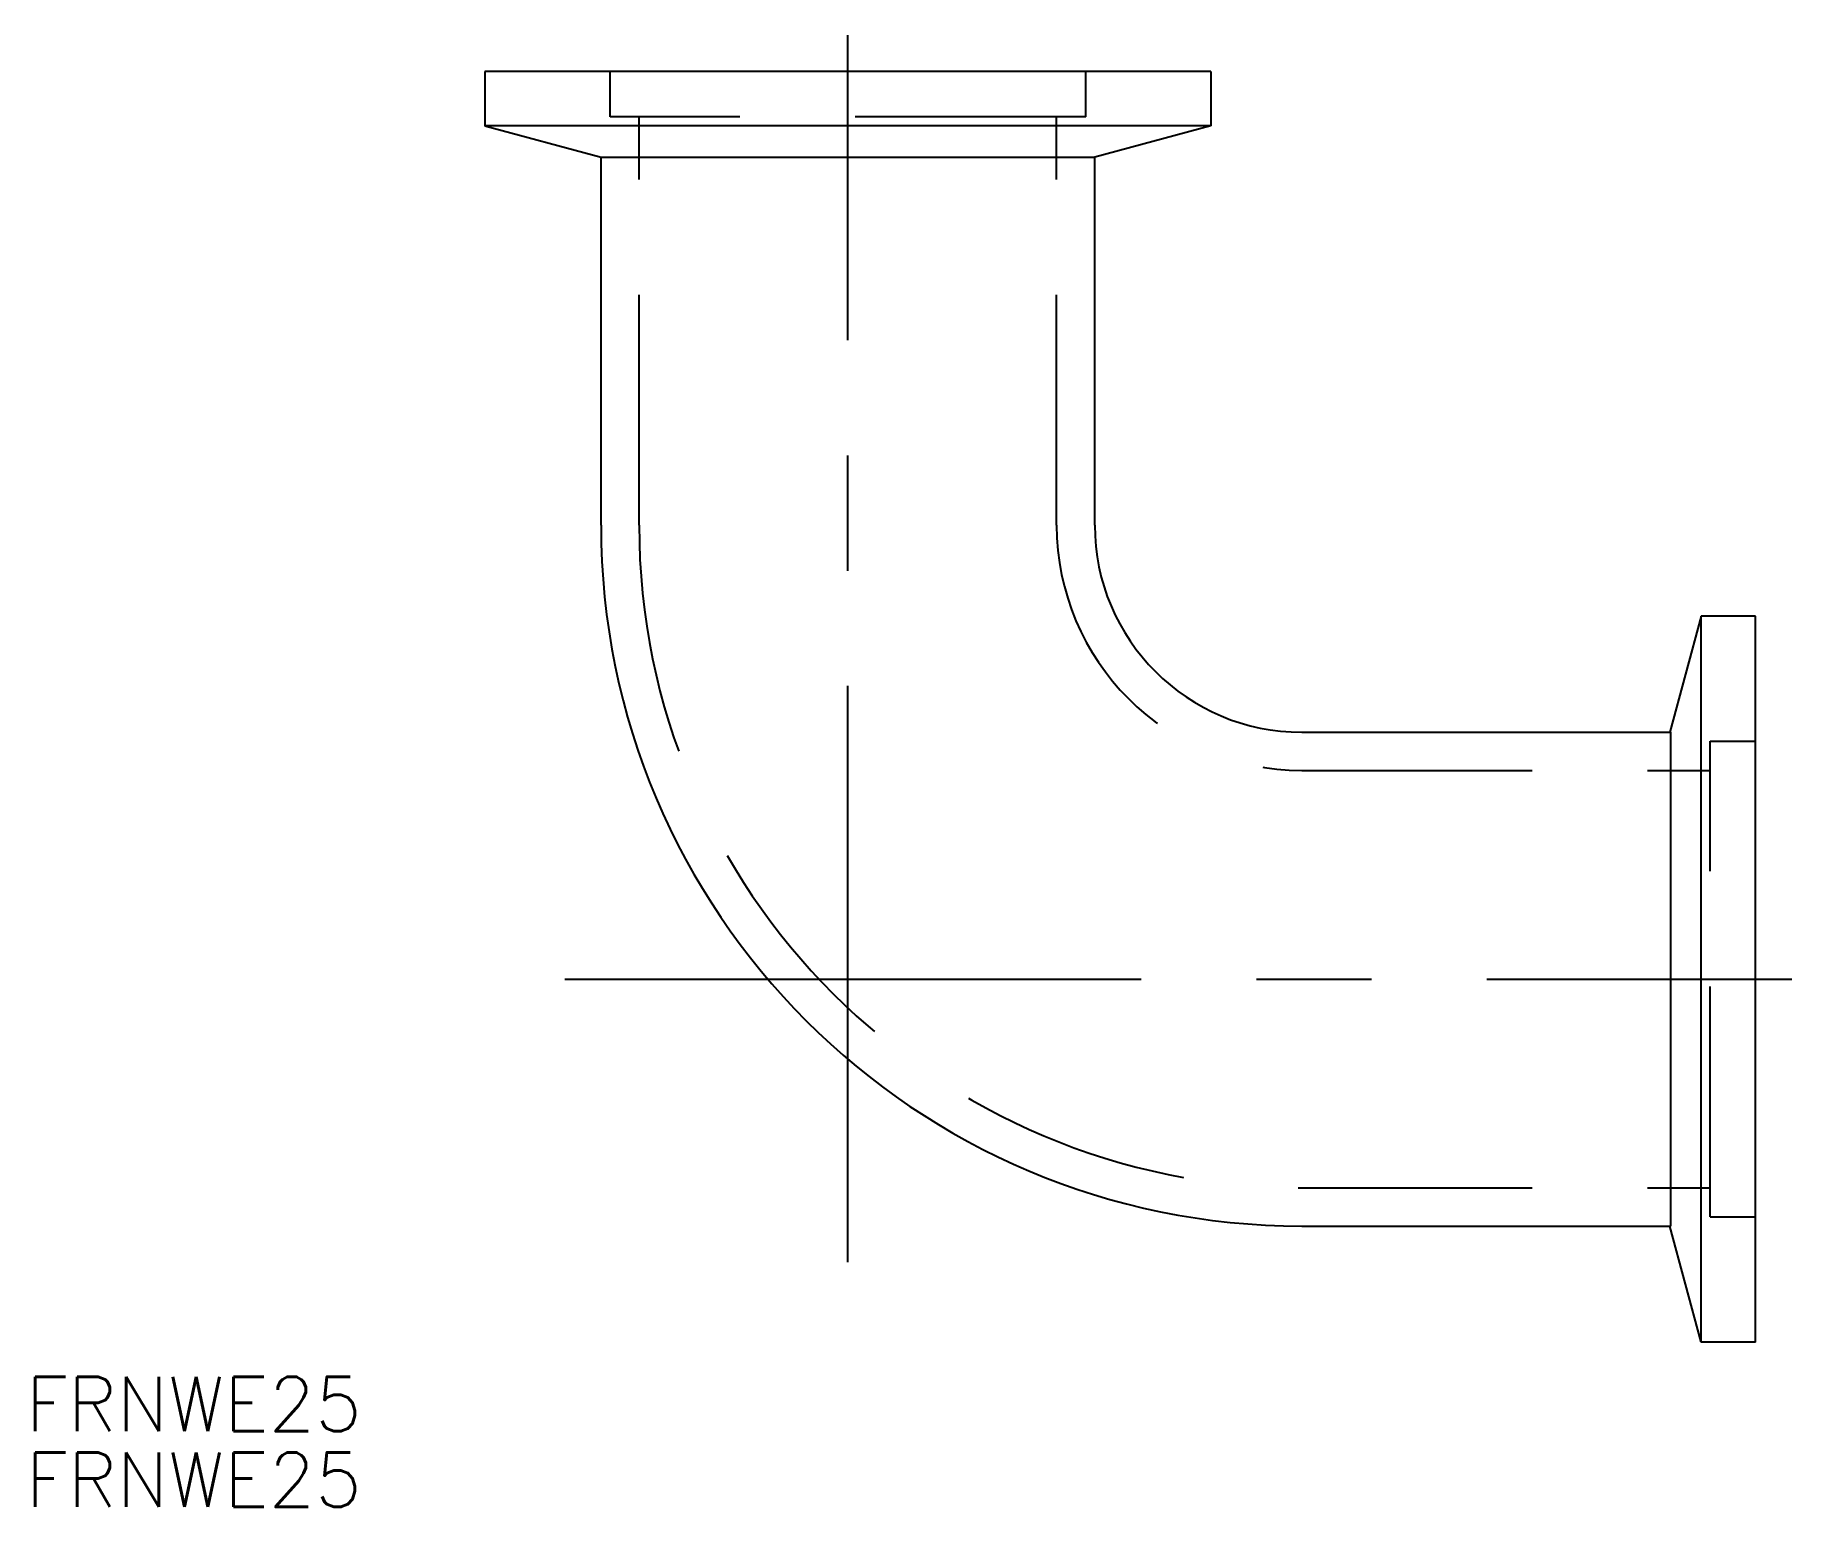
# Model space of a CAD drawing. Extents: x -44.8 to 52, y -79.1 to 2.
import ezdxf

# ---------------------------------------------------------------- set-up
doc = ezdxf.new("R2010")
doc.units = 0
doc.linetypes.add('CENTER', pattern=[50.8, 31.75, -6.35, 6.35, -6.35])
doc.linetypes.add('DASHED', pattern=[19.05, 12.7, -6.35])
doc.layers.get('0').update_dxf_attribs({"linetype": 'CONTINUOUS'})
doc.layers.add('CENTER', color=1, linetype='CENTER')
doc.styles.get("Standard").update_dxf_attribs({"font": 'txt.shx', "height": 3, "bigfont": 'bigfont.shx'})

msp = doc.modelspace()

# ---------------------------------------------------------------- linework, layer by layer
at = {"color": 7, "linetype": 'CONTINUOUS'}
for p, q in [((-20, 0), (-20, -3)), ((20, 0), (-20, 0)), ((20, 0), (20, -3)), ((-20, -3), (-13.6, -4.715)), ((20, -3), (-20, -3)), ((20, -3), (13.6, -4.715)), ((-13.6, -25), (-13.6, -4.715)), ((-13.6, -4.715), (13.6, -4.715)), ((13.6, -25), (13.6, -4.715)), ((47, -30), (45.285, -36.4)), ((50, -30), (47, -30)), ((47, -70), (47, -30)), ((50, -70), (50, -30)), ((25, -36.4), (45.318, -36.4)), ((45.318, -36.4), (45.318, -63.6)), ((25, -63.6), (45.318, -63.6)), ((47, -70), (45.285, -63.6)), ((50, -70), (47, -70))]:
    msp.add_line(p, q, dxfattribs=at)
at = {"color": 3, "linetype": 'DASHED'}
for p, q in [((-13.1, -2.5), (-13.1, 0)), ((13.1, -2.5), (13.1, 0)), ((13.1, -2.5), (-13.1, -2.5)), ((-11.5, -25), (-11.5, -2.5)), ((11.5, -25), (11.5, -2.5)), ((47.5, -36.9), (50, -36.9)), ((47.5, -63.1), (47.5, -36.9)), ((25, -38.5), (47.5, -38.5)), ((25, -61.5), (47.5, -61.5)), ((47.5, -63.1), (50, -63.1))]:
    msp.add_line(p, q, dxfattribs=at)
at = {"color": 7, "linetype": 'CONTINUOUS'}
for radius in [38.6, 11.4]:
    msp.add_arc((25, -25), radius, 180, 270, dxfattribs=at)
at = {"color": 3, "linetype": 'DASHED'}
for radius in [36.5, 13.5]:
    msp.add_arc((25, -25), radius, 180, 270, dxfattribs=at)
at = {"layer": 'CENTER', "color": 1, "linetype": 'CENTER'}
for p, q in [((0, -65.6), (0, 2)), ((-15.6, -50), (52, -50))]:
    msp.add_line(p, q, dxfattribs=at)

# ---------------------------------------------------------------- texts
at = {"color": 7, "linetype": 'CONTINUOUS'}
for p in [(-45.286, -74.904), (-45.286, -79.071)]:
    msp.add_text('FRNWE25', height=3, dxfattribs=at).set_placement(p)

doc.saveas('drawing.dxf')
